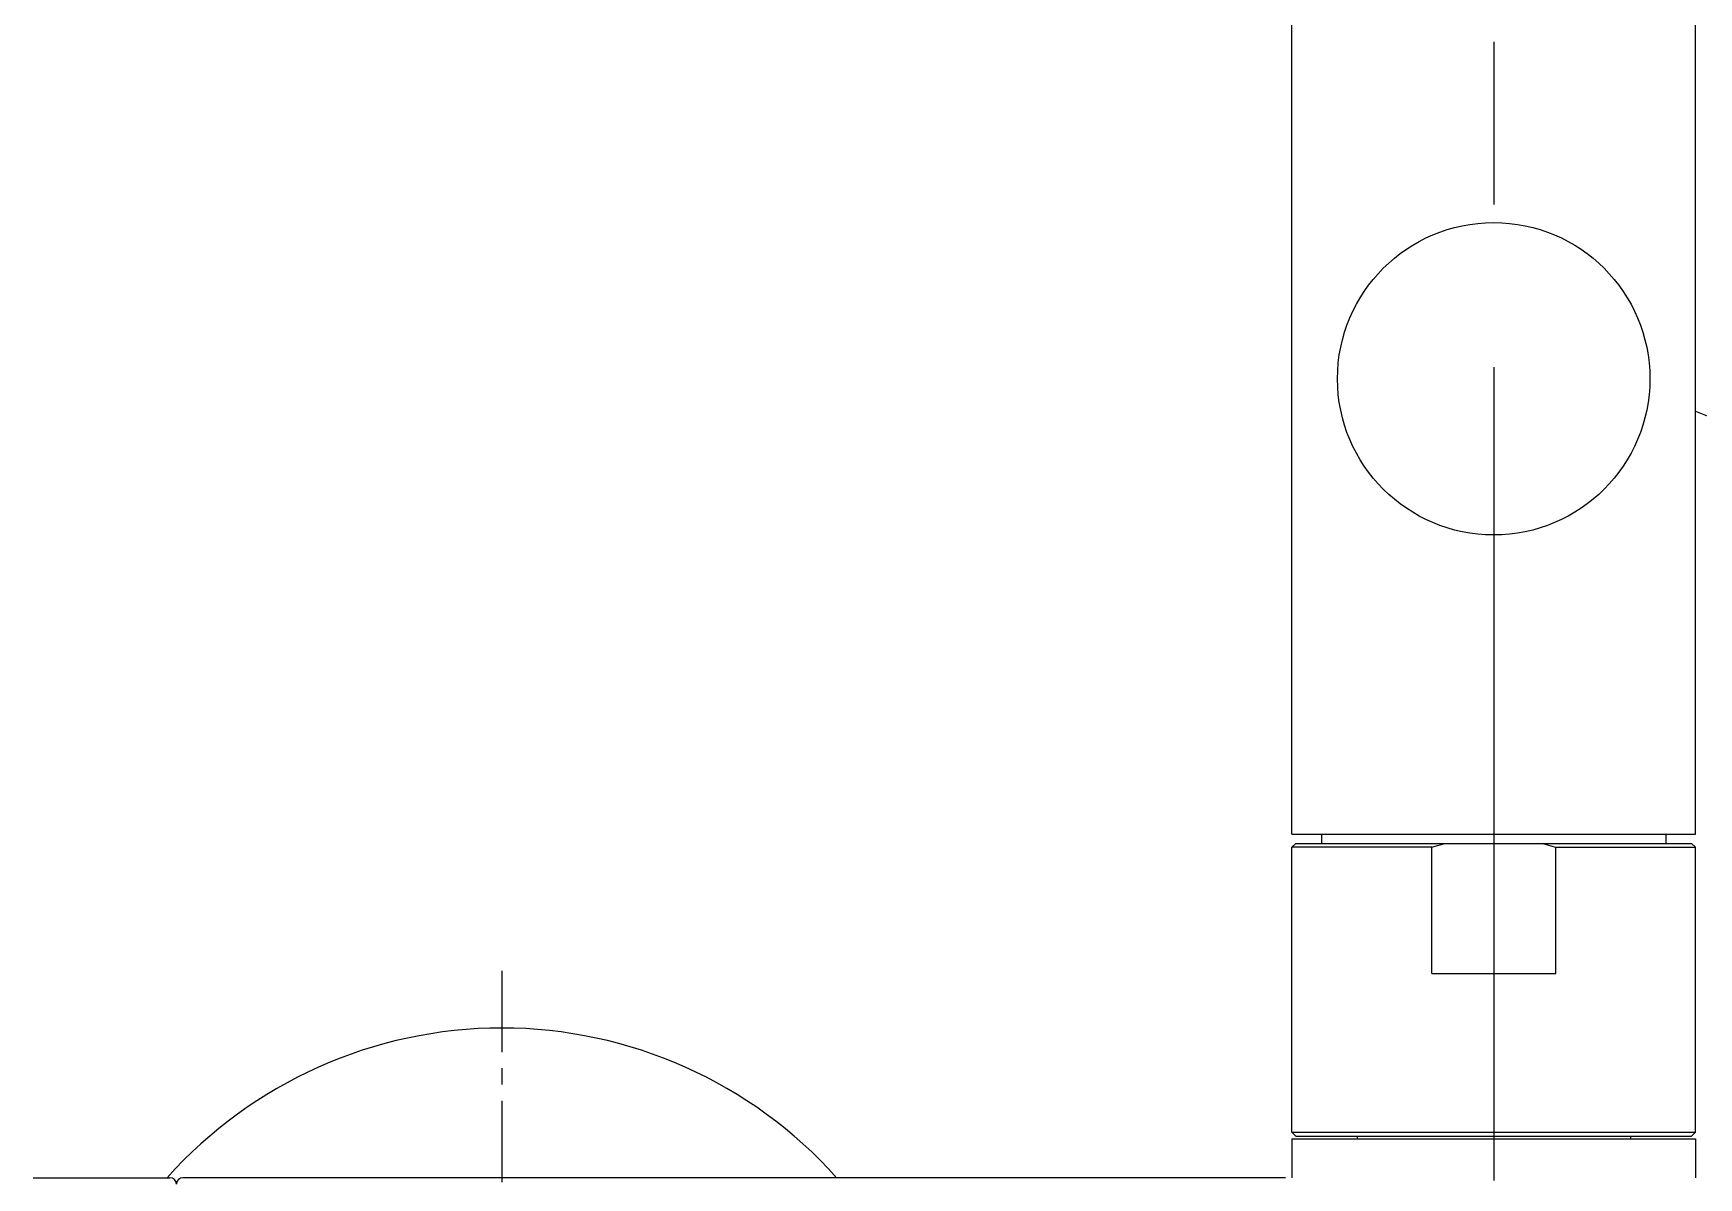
# Model space of a CAD drawing. Header units: millimetres. Extents: x 0 to 420, y 0 to 594.
# Drawn here: x 132.89 to 158.48, y 114.95 to 132.53 of the extents above; entities that cross this region are included whole.
import ezdxf

# ---------------------------------------------------------------- set-up
doc = ezdxf.new("R2010")
doc.units = ezdxf.units.MM
doc.header["$MEASUREMENT"] = 0
doc.linetypes.add('CENTER', pattern=[2, 1.25, -0.25, 0.25, -0.25])
doc.layers.get('0').update_dxf_attribs({"color": 2})
doc.layers.add('CL', color=1, linetype='CENTER')
doc.layers.add('D', color=2, linetype='Continuous')

msp = doc.modelspace()

# ---------------------------------------------------------------- linework, layer by layer
at = {"color": 7, "linetype": 'Continuous'}
for p, q in [((152.233, 120.226), (152.233, 133.226)), ((158.433, 120.226), (158.433, 133.226)), ((152.233, 120.226), (158.433, 120.226)), ((152.233, 120.026), (152.293, 120.086)), ((152.233, 115.646), (152.233, 120.026)), ((154.38, 120.026), (152.233, 120.026)), ((152.293, 120.086), (158.373, 120.086)), ((152.689, 120.226), (152.689, 120.086)), ((154.38, 118.086), (154.38, 120.026)), ((156.286, 118.086), (156.286, 120.026)), ((156.286, 120.026), (158.433, 120.026)), ((157.977, 120.226), (157.977, 120.086)), ((158.433, 120.026), (158.373, 120.086)), ((158.433, 115.646), (158.433, 120.026)), ((154.38, 118.086), (156.286, 118.086)), ((152.233, 115.646), (158.433, 115.646)), ((152.293, 115.586), (152.233, 115.646)), ((152.233, 115.546), (158.433, 115.546)), ((152.233, 115.546), (152.233, 114.948)), ((152.293, 115.586), (158.373, 115.586)), ((153.233, 115.586), (153.233, 115.546)), ((157.433, 115.586), (157.433, 115.546)), ((158.373, 115.586), (158.433, 115.646)), ((158.433, 115.546), (158.433, 114.948)), ((132.893, 114.948), (134.993, 114.948)), ((152.133, 114.948), (135.193, 114.948))]:
    msp.add_line(p, q, dxfattribs=at)
for centre, start, end in [((134.993, 114.848), 0, 90), ((135.193, 114.848), 90, 180)]:
    msp.add_arc(centre, 0.1, start, end, dxfattribs=at)
for points in [[(154.38, 120.026), (154.454, 120.048), (154.526, 120.068), (154.599, 120.086)], [(156.067, 120.086), (156.14, 120.068), (156.212, 120.048), (156.286, 120.026)]]:
    msp.add_spline(points, degree=3, dxfattribs=at)
at = {"layer": 'CL', "ltscale": 10}
msp.add_line((155.333, 347.403), (155.333, 102.2), dxfattribs=at)
at = {"layer": 'CL'}
msp.add_line((140.093, 118.129), (140.093, 102.89), dxfattribs=at)
at = {"layer": 'CL', "ltscale": 10}
msp.add_spline([(158.433, 126.726), (165.454, 123.351), (172.977, 114.948)], degree=3, dxfattribs=at)
at = {"layer": 'D', "color": 0}
msp.add_circle((155.333, 127.226), 2.4, dxfattribs=at)
msp.add_arc((140.093, 110.348), 6.9, 41.8103, 138.1897, dxfattribs=at)

doc.saveas('drawing.dxf')
